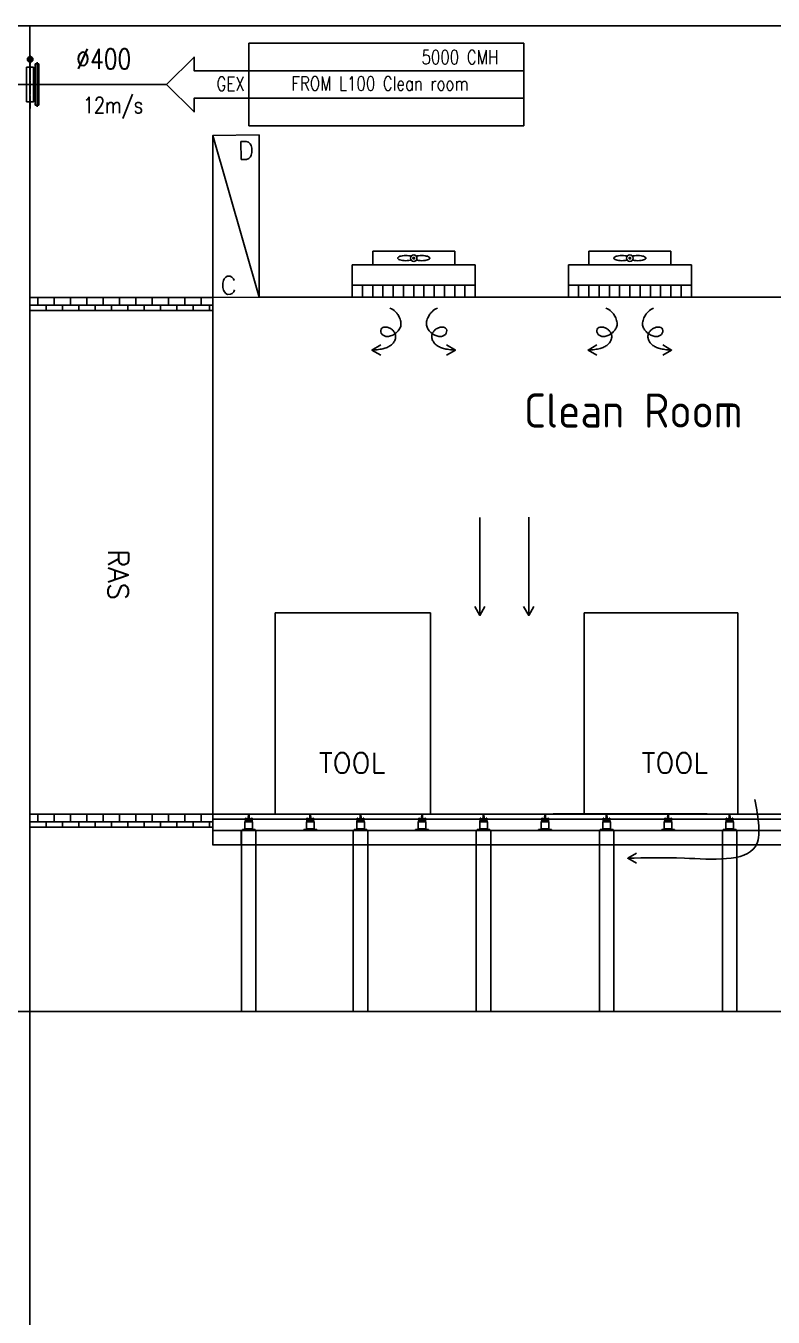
# Model space of a CAD drawing. Header units: millimetres. Extents: x 112 to 18918, y 65 to 12131.
# Drawn here: x 16040 to 17567, y 6738 to 9377 of the extents above; entities that cross this region are included whole.
import ezdxf
from ezdxf.enums import TextEntityAlignment as Align

# ---------------------------------------------------------------- set-up
doc = ezdxf.new("R2010")
doc.units = ezdxf.units.MM
doc.linetypes.add('CENTER', pattern=[2, 1.25, -0.25, 0.25, -0.25])
for name, color, linetype in [('A-DETL-01', 1, 'Continuous'), ('M-CEQPM-MAU', 22, 'Continuous'), ('M-EQPM-TXT', 4, 'Continuous'), ('M-FM-LINE3', 3, 'Continuous'), ('M-HVAC-CMDUCT', 150, 'Continuous'), ('X-F10A-PID-F0-00-MAMEX-001$0$DRAWING CONNECTOR', 3, 'Continuous'), ('X-F10A-PID-F0-00-MAMEX-001$0$M-_DUCTAME-_E-', 40, 'Continuous'), ('X-F10A-PID-F0-00-MAMEX-001$0$X-F10X-PID-F0-00-MAMEX-001$0$M-_DUCTAME-_E-', 40, 'Continuous')]:
    doc.layers.add(name, color=color, linetype=linetype)
doc.styles.add('AA-TXT', font='isocp.shx', dxfattribs={"bigfont": 'chineset.shx'})
doc.styles.add('STDTEXT', font='simplex.shx', dxfattribs={"bigfont": 'china.shx'})
doc.styles.add('X-F10A-PID-F0-00-MAMEX-001$0$ROMANS', font='romans.shx', dxfattribs={"width": 0.8})

# ---------------------------------------------------------------- blocks, each defined once
blk = doc.blocks.new('X-F10A-PID-F0-00-MAMEX-001$0$Textblock')
for p, q in [((0, 15), (50, 15)), ((0, 15), (0, 0)), ((50, 15), (50, 0)), ((0, 10), (50, 10)), ((0, 5), (50, 5)), ((0, 0), (50, 0))]:
    blk.add_line(p, q)
at = {"style": 'X-F10A-PID-F0-00-MAMEX-001$0$ROMANS', "width": 0.8}
for tag, p in [('X', (2.29, 11.06)), ('LINE2', (2.29, 6.06)), ('LINE3', (2.29, 1.06))]:
    blk.add_attdef(tag, p, '', height=2.5, dxfattribs=at)
blk = doc.blocks.new('X-F10A-PID-F0-00-MAMEX-001$0$PFEILEIN')
at = {"flags": 128}
blk.add_lwpolyline([(15, -2.5), (25, -2.5), (25, -5), (30, 0), (25, 5), (25, 2.5), (15, 2.5)], close=True, dxfattribs=at)
at = {"style": 'X-F10A-PID-F0-00-MAMEX-001$0$ROMANS', "width": 0.8}
blk.add_attdef('MEDIUM', text='', height=2.5, dxfattribs=at).set_placement((15.5, 0), align=Align.MIDDLE_LEFT)

msp = doc.modelspace()

# ---------------------------------------------------------------- hatches: boundary and pattern name
at = {"layer": 'M-CEQPM-MAU'}
h = msp.add_hatch(dxfattribs=at)
h.set_pattern_fill('AR-B88', color=252, scale=0.164336)
h.set_pattern_definition([(360, (-655921.787, -1383853.078), (2e-14, 33.39309756), []), (90, (-655921.787, -1383853.078), (-16.69654878, 33.39309756), [33.39309756, -33.39309756])])
h.paths.add_polyline_path([(16422.1, 8821.8), (16048.2, 8821.8), (16048.2, 8795.4), (16422.1, 8795.4)])
h = msp.add_hatch(dxfattribs=at)
h.set_pattern_fill('AR-B88', color=252, scale=0.164336)
h.set_pattern_definition([(360, (-655921.79, -1384908.842), (2e-14, 33.39309756), []), (90, (-655921.789, -1384908.842), (-16.69654878, 33.39309756), [33.39309756, -33.39309756])])
h.paths.add_polyline_path([(16422.1, 7766), (16048.2, 7766), (16048.2, 7739.6), (16422.1, 7739.6)])
at = {"layer": 'M-FM-LINE3', "linetype": 'Continuous'}
h = msp.add_hatch(color=256, dxfattribs=at)
edge = h.paths.add_edge_path()
edge.add_arc((16048.5, 9308.5), 5.63, 0, 360)

# ---------------------------------------------------------------- linework, layer by layer
at = {"color": 252}
for points in [[(16048.2, 8821.8), (16422.1, 8821.8)], [(16048.2, 8795.4), (16422.1, 8795.4)], [(16048.2, 7766), (16422.1, 7766)], [(16048.2, 7739.6), (16422.1, 7739.6)]]:
    msp.add_lwpolyline(points, dxfattribs=at)
at = {"layer": 'A-DETL-01', "color": 252, "linetype": 'Continuous'}
for p, q in [((16048.2, 9377.1), (16048.2, 7362.8)), ((16048.2, 7362.8), (16048.2, 6350.4))]:
    msp.add_line(p, q, dxfattribs=at)
at = {"layer": 'M-CEQPM-MAU', "color": 252}
for p, q in [((16422.1, 9153.2), (16422.1, 8821.8)), ((16422.1, 8821.8), (16516.5, 8822.6)), ((16866.5, 8177.6), (16549.2, 8177.6)), ((16549.2, 8177.6), (16549.2, 7766.8)), ((16866.5, 7766.8), (16866.5, 8177.6)), ((17180.5, 7766.8), (17180.5, 8177.6)), ((17180.5, 8177.6), (17495, 8177.6)), ((17495, 8177.6), (17495, 7766.8)), ((17432, 7766.8), (17117.6, 7766.8))]:
    msp.add_line(p, q, dxfattribs=at)
at = {"layer": 'M-CEQPM-MAU', "color": 252, "ltscale": 0.1}
for p, q in [((16748.6, 8888.4), (16748.6, 8916.3)), ((16748.6, 8916.3), (16916.3, 8916.3)), ((16916.3, 8916.3), (16916.3, 8888.4)), ((17190.4, 8888.4), (17190.4, 8916.3)), ((17190.4, 8916.3), (17358, 8916.3)), ((17358, 8916.3), (17358, 8888.4)), ((16706.7, 8888.4), (16748.6, 8888.4)), ((16706.7, 8888.4), (16706.7, 8822.6)), ((16916.3, 8888.4), (16748.6, 8888.4)), ((16958.2, 8888.4), (16916.3, 8888.4)), ((16958.2, 8822.6), (16958.2, 8888.4)), ((17148.5, 8888.4), (17190.4, 8888.4)), ((17148.5, 8888.4), (17148.5, 8822.6)), ((17358, 8888.4), (17190.4, 8888.4)), ((17399.9, 8888.4), (17358, 8888.4)), ((17399.9, 8822.6), (17399.9, 8888.4)), ((16706.7, 8847.3), (16958.2, 8847.3)), ((16727.7, 8822.6), (16727.7, 8847.3)), ((16748.6, 8822.6), (16748.6, 8847.3)), ((16769.6, 8822.6), (16769.6, 8847.3)), ((16790.6, 8822.6), (16790.6, 8847.3)), ((16811.5, 8822.6), (16811.5, 8847.3)), ((16832.5, 8822.6), (16832.5, 8847.3)), ((16853.4, 8822.6), (16853.4, 8847.3)), ((16874.4, 8822.6), (16874.4, 8847.3)), ((16895.3, 8822.6), (16895.3, 8847.3)), ((16916.3, 8822.6), (16916.3, 8847.3)), ((16937.2, 8822.6), (16937.2, 8847.3)), ((17148.5, 8847.3), (17399.9, 8847.3)), ((17169.4, 8822.6), (17169.4, 8847.3)), ((17190.4, 8822.6), (17190.4, 8847.3)), ((17211.3, 8822.6), (17211.3, 8847.3)), ((17232.3, 8822.6), (17232.3, 8847.3)), ((17253.2, 8822.6), (17253.2, 8847.3)), ((17274.2, 8822.6), (17274.2, 8847.3)), ((17295.1, 8822.6), (17295.1, 8847.3)), ((17316.1, 8822.6), (17316.1, 8847.3)), ((17337, 8822.6), (17337, 8847.3)), ((17358, 8822.6), (17358, 8847.3)), ((17378.9, 8822.6), (17378.9, 8847.3)), ((16422.1, 7702.3), (16422.1, 8821.8)), ((16516.5, 8822.6), (18543.7, 8822.6)), ((16706.7, 8822.6), (16958.2, 8822.6)), ((17148.5, 8822.6), (17399.9, 8822.6)), ((16422.1, 7766.2), (16479.9, 7766.2)), ((16479.9, 7765.9), (18217, 7766.2)), ((16495.3, 7767.1), (16493.6, 7756.6)), ((16495.3, 7767.1), (16497, 7756.6)), ((16621, 7767.1), (16619.4, 7756.6)), ((16621, 7767.1), (16622.7, 7756.6)), ((16723.8, 7767.1), (16722.1, 7756.6)), ((16723.8, 7767.1), (16725.4, 7756.6)), ((16849.5, 7767.1), (16847.8, 7756.6)), ((16849.5, 7767.1), (16851.2, 7756.6)), ((16975.2, 7767.1), (16973.5, 7756.6)), ((16975.2, 7767.1), (16976.9, 7756.6)), ((17100.9, 7767.1), (17099.2, 7756.6)), ((17100.9, 7767.1), (17102.6, 7756.6)), ((17226.6, 7767.1), (17224.9, 7756.6)), ((17226.6, 7767.1), (17228.3, 7756.6)), ((17352.3, 7767.1), (17350.7, 7756.6)), ((17352.3, 7767.1), (17354, 7756.6)), ((17478.1, 7767.1), (17476.4, 7756.6)), ((17478.1, 7767.1), (17479.7, 7756.6)), ((16479.9, 7755.8), (16422.1, 7755.8)), ((18217, 7755.8), (16479.9, 7755.5)), ((16508.5, 7734.9), (16482.2, 7734.9)), ((16482.2, 7734.9), (16482.2, 7732.7)), ((16508.5, 7732.7), (16482.2, 7732.7)), ((16487.4, 7750.1), (16487.4, 7736.2)), ((16503.2, 7750.1), (16487.4, 7750.1)), ((16487.4, 7736.2), (16503.2, 7736.2)), ((16502.6, 7752.3), (16488.1, 7752.3)), ((16488.1, 7750.1), (16488.1, 7752.3)), ((16488.3, 7736.2), (16488.3, 7734.9)), ((16488.5, 7757.7), (16489.8, 7757.7)), ((16488.5, 7757.7), (16488.5, 7752.3)), ((16489.8, 7757.7), (16489.8, 7756.6)), ((16494.5, 7756.6), (16489.8, 7756.6)), ((16494.5, 7757.7), (16494.3, 7752.3)), ((16496.1, 7757.7), (16494.5, 7757.7)), ((16496.1, 7757.7), (16496.4, 7752.3)), ((16500.8, 7756.6), (16496.2, 7756.6)), ((16500.8, 7757.7), (16500.8, 7756.6)), ((16502.2, 7757.7), (16500.8, 7757.7)), ((16502.2, 7757.7), (16502.2, 7752.3)), ((16502.3, 7736.2), (16502.3, 7734.9)), ((16502.6, 7750.1), (16502.6, 7752.3)), ((16503.2, 7750.1), (16503.2, 7736.2)), ((16508.5, 7734.9), (16508.5, 7732.7)), ((16634.2, 7734.9), (16607.9, 7734.9)), ((16607.9, 7734.9), (16607.9, 7732.7)), ((16634.2, 7732.7), (16607.9, 7732.7)), ((16613.1, 7750.1), (16613.1, 7736.2)), ((16628.9, 7750.1), (16613.1, 7750.1)), ((16613.1, 7736.2), (16628.9, 7736.2)), ((16628.3, 7752.3), (16613.8, 7752.3)), ((16613.8, 7750.1), (16613.8, 7752.3)), ((16614, 7736.2), (16614, 7734.9)), ((16614.2, 7757.7), (16615.5, 7757.7)), ((16614.2, 7757.7), (16614.2, 7752.3)), ((16615.5, 7757.7), (16615.5, 7756.6)), ((16620.2, 7756.6), (16615.5, 7756.6)), ((16620.2, 7757.7), (16620, 7752.3)), ((16621.8, 7757.7), (16620.2, 7757.7)), ((16621.8, 7757.7), (16622.1, 7752.3)), ((16626.5, 7756.6), (16621.9, 7756.6)), ((16626.5, 7757.7), (16626.5, 7756.6)), ((16627.9, 7757.7), (16626.5, 7757.7)), ((16627.9, 7757.7), (16627.9, 7752.3)), ((16628.1, 7736.2), (16628.1, 7734.9)), ((16628.3, 7750.1), (16628.3, 7752.3)), ((16628.9, 7750.1), (16628.9, 7736.2)), ((16634.2, 7734.9), (16634.2, 7732.7)), ((16736.9, 7734.9), (16710.6, 7734.9)), ((16710.6, 7734.9), (16710.6, 7732.7)), ((16736.9, 7732.7), (16710.6, 7732.7)), ((16715.9, 7750.1), (16715.9, 7736.2)), ((16731.6, 7750.1), (16715.9, 7750.1)), ((16715.9, 7736.2), (16731.6, 7736.2)), ((16731, 7752.3), (16716.5, 7752.3)), ((16716.5, 7750.1), (16716.5, 7752.3)), ((16716.7, 7736.2), (16716.7, 7734.9)), ((16716.9, 7757.7), (16718.3, 7757.7)), ((16716.9, 7757.7), (16716.9, 7752.3)), ((16718.3, 7757.7), (16718.3, 7756.6)), ((16722.9, 7756.6), (16718.3, 7756.6)), ((16723, 7757.7), (16722.7, 7752.3)), ((16724.5, 7757.7), (16723, 7757.7)), ((16724.5, 7757.7), (16724.8, 7752.3)), ((16729.2, 7756.6), (16724.6, 7756.6)), ((16729.2, 7757.7), (16729.2, 7756.6)), ((16730.6, 7757.7), (16729.2, 7757.7)), ((16730.6, 7757.7), (16730.6, 7752.3)), ((16730.8, 7736.2), (16730.8, 7734.9)), ((16731, 7750.1), (16731, 7752.3)), ((16731.6, 7750.1), (16731.6, 7736.2)), ((16736.9, 7734.9), (16736.9, 7732.7)), ((16862.6, 7734.9), (16836.3, 7734.9)), ((16836.3, 7734.9), (16836.3, 7732.7)), ((16862.6, 7732.7), (16836.3, 7732.7)), ((16841.6, 7750.1), (16841.6, 7736.2)), ((16857.4, 7750.1), (16841.6, 7750.1)), ((16841.6, 7736.2), (16857.4, 7736.2)), ((16856.7, 7752.3), (16842.2, 7752.3)), ((16842.2, 7750.1), (16842.2, 7752.3)), ((16842.4, 7736.2), (16842.4, 7734.9)), ((16842.6, 7757.7), (16844, 7757.7)), ((16842.6, 7757.7), (16842.6, 7752.3)), ((16844, 7757.7), (16844, 7756.6)), ((16848.6, 7756.6), (16844, 7756.6)), ((16848.7, 7757.7), (16848.4, 7752.3)), ((16850.3, 7757.7), (16848.7, 7757.7)), ((16850.3, 7757.7), (16850.5, 7752.3)), ((16855, 7756.6), (16850.3, 7756.6)), ((16855, 7757.7), (16855, 7756.6)), ((16856.3, 7757.7), (16855, 7757.7)), ((16856.3, 7757.7), (16856.3, 7752.3)), ((16856.5, 7736.2), (16856.5, 7734.9)), ((16856.7, 7750.1), (16856.7, 7752.3)), ((16857.4, 7750.1), (16857.4, 7736.2)), ((16862.6, 7734.9), (16862.6, 7732.7)), ((16988.3, 7734.9), (16962, 7734.9)), ((16962, 7734.9), (16962, 7732.7)), ((16988.3, 7732.7), (16962, 7732.7)), ((16967.3, 7750.1), (16967.3, 7736.2)), ((16983.1, 7750.1), (16967.3, 7750.1)), ((16967.3, 7736.2), (16983.1, 7736.2)), ((16982.4, 7752.3), (16967.9, 7752.3)), ((16967.9, 7750.1), (16967.9, 7752.3)), ((16968.2, 7736.2), (16968.2, 7734.9)), ((16968.4, 7757.7), (16969.7, 7757.7)), ((16968.4, 7757.7), (16968.4, 7752.3)), ((16969.7, 7757.7), (16969.7, 7756.6)), ((16974.3, 7756.6), (16969.7, 7756.6)), ((16974.4, 7757.7), (16974.1, 7752.3)), ((16976, 7757.7), (16974.4, 7757.7)), ((16976, 7757.7), (16976.3, 7752.3)), ((16980.7, 7756.6), (16976, 7756.6)), ((16980.7, 7757.7), (16980.7, 7756.6)), ((16982, 7757.7), (16980.7, 7757.7)), ((16982, 7757.7), (16982, 7752.3)), ((16982.2, 7736.2), (16982.2, 7734.9)), ((16982.4, 7750.1), (16982.4, 7752.3)), ((16983.1, 7750.1), (16983.1, 7736.2)), ((16988.3, 7734.9), (16988.3, 7732.7)), ((17114.1, 7734.9), (17087.8, 7734.9)), ((17087.8, 7734.9), (17087.8, 7732.7)), ((17114.1, 7732.7), (17087.8, 7732.7)), ((17093, 7750.1), (17093, 7736.2)), ((17108.8, 7750.1), (17093, 7750.1)), ((17093, 7736.2), (17108.8, 7736.2)), ((17108.1, 7752.3), (17093.7, 7752.3)), ((17093.7, 7750.1), (17093.7, 7752.3)), ((17093.9, 7736.2), (17093.9, 7734.9)), ((17094.1, 7757.7), (17095.4, 7757.7)), ((17094.1, 7757.7), (17094.1, 7752.3)), ((17095.4, 7757.7), (17095.4, 7756.6)), ((17100.1, 7756.6), (17095.4, 7756.6)), ((17100.1, 7757.7), (17099.8, 7752.3)), ((17101.7, 7757.7), (17100.1, 7757.7)), ((17101.7, 7757.7), (17102, 7752.3)), ((17106.4, 7756.6), (17101.8, 7756.6)), ((17106.4, 7757.7), (17106.4, 7756.6)), ((17107.7, 7757.7), (17106.4, 7757.7)), ((17107.7, 7757.7), (17107.7, 7752.3)), ((17107.9, 7736.2), (17107.9, 7734.9)), ((17108.1, 7750.1), (17108.1, 7752.3)), ((17108.8, 7750.1), (17108.8, 7736.2)), ((17114.1, 7734.9), (17114.1, 7732.7)), ((17239.8, 7734.9), (17213.5, 7734.9)), ((17213.5, 7734.9), (17213.5, 7732.7)), ((17239.8, 7732.7), (17213.5, 7732.7)), ((17218.7, 7750.1), (17218.7, 7736.2)), ((17234.5, 7750.1), (17218.7, 7750.1)), ((17218.7, 7736.2), (17234.5, 7736.2)), ((17233.9, 7752.3), (17219.4, 7752.3)), ((17219.4, 7750.1), (17219.4, 7752.3)), ((17219.6, 7736.2), (17219.6, 7734.9)), ((17219.8, 7757.7), (17221.1, 7757.7)), ((17219.8, 7757.7), (17219.8, 7752.3)), ((17221.1, 7757.7), (17221.1, 7756.6)), ((17225.8, 7756.6), (17221.1, 7756.6)), ((17225.8, 7757.7), (17225.6, 7752.3)), ((17227.4, 7757.7), (17225.8, 7757.7)), ((17227.4, 7757.7), (17227.7, 7752.3)), ((17232.1, 7756.6), (17227.5, 7756.6)), ((17232.1, 7757.7), (17232.1, 7756.6)), ((17233.5, 7757.7), (17232.1, 7757.7)), ((17233.5, 7757.7), (17233.5, 7752.3)), ((17233.7, 7736.2), (17233.7, 7734.9)), ((17233.9, 7750.1), (17233.9, 7752.3)), ((17234.5, 7750.1), (17234.5, 7736.2)), ((17239.8, 7734.9), (17239.8, 7732.7)), ((17365.5, 7734.9), (17339.2, 7734.9)), ((17339.2, 7734.9), (17339.2, 7732.7)), ((17365.5, 7732.7), (17339.2, 7732.7)), ((17344.5, 7750.1), (17344.5, 7736.2)), ((17360.2, 7750.1), (17344.5, 7750.1)), ((17344.5, 7736.2), (17360.2, 7736.2)), ((17359.6, 7752.3), (17345.1, 7752.3)), ((17345.1, 7750.1), (17345.1, 7752.3)), ((17345.3, 7736.2), (17345.3, 7734.9)), ((17345.5, 7757.7), (17346.8, 7757.7)), ((17345.5, 7757.7), (17345.5, 7752.3)), ((17346.8, 7757.7), (17346.8, 7756.6)), ((17351.5, 7756.6), (17346.8, 7756.6)), ((17351.5, 7757.7), (17351.3, 7752.3)), ((17353.1, 7757.7), (17351.5, 7757.7)), ((17353.1, 7757.7), (17353.4, 7752.3)), ((17357.8, 7756.6), (17353.2, 7756.6)), ((17357.8, 7757.7), (17357.8, 7756.6)), ((17359.2, 7757.7), (17357.8, 7757.7)), ((17359.2, 7757.7), (17359.2, 7752.3)), ((17359.4, 7736.2), (17359.4, 7734.9)), ((17359.6, 7750.1), (17359.6, 7752.3)), ((17360.2, 7750.1), (17360.2, 7736.2)), ((17365.5, 7734.9), (17365.5, 7732.7)), ((17491.2, 7734.9), (17464.9, 7734.9)), ((17464.9, 7734.9), (17464.9, 7732.7)), ((17491.2, 7732.7), (17464.9, 7732.7)), ((17470.2, 7750.1), (17470.2, 7736.2)), ((17485.9, 7750.1), (17470.2, 7750.1)), ((17470.2, 7736.2), (17485.9, 7736.2)), ((17485.3, 7752.3), (17470.8, 7752.3)), ((17470.8, 7750.1), (17470.8, 7752.3)), ((17471, 7736.2), (17471, 7734.9)), ((17471.2, 7757.7), (17472.6, 7757.7)), ((17471.2, 7757.7), (17471.2, 7752.3)), ((17472.6, 7757.7), (17472.6, 7756.6)), ((17477.2, 7756.6), (17472.6, 7756.6)), ((17477.3, 7757.7), (17477, 7752.3)), ((17478.9, 7757.7), (17477.3, 7757.7)), ((17478.9, 7757.7), (17479.1, 7752.3)), ((17483.6, 7756.6), (17478.9, 7756.6)), ((17483.6, 7757.7), (17483.6, 7756.6)), ((17484.9, 7757.7), (17483.6, 7757.7)), ((17484.9, 7757.7), (17484.9, 7752.3)), ((17485.1, 7736.2), (17485.1, 7734.9)), ((17485.3, 7750.1), (17485.3, 7752.3)), ((17485.9, 7750.1), (17485.9, 7736.2)), ((17491.2, 7734.9), (17491.2, 7732.7))]:
    msp.add_line(p, q, dxfattribs=at)
at = {"layer": 'M-CEQPM-MAU', "color": 252}
for points in [[(18917.6, 9377.1), (14882.4, 9377.1)], [(18917.6, 7362.8), (14882.4, 7362.8)]]:
    msp.add_lwpolyline(points, dxfattribs=at)
msp.add_lwpolyline([(16516.5, 9154.1), (16516.5, 8822.6), (16422.1, 9153.2)], close=True, dxfattribs=at)
at = {"layer": 'M-CEQPM-MAU', "color": 252, "ltscale": 0.1}
for points in [[(16827.1, 8906.1, 0.03966), (16822.7, 8907.1, 0.032614), (16816, 8907.5, 0.032614), (16809.3, 8907.1, 0.044087), (16804.4, 8906, 0.086721), (16800.4, 8903.9, 0.233651), (16799.6, 8902.3, 0.233651), (16800.4, 8900.7, 0.086721), (16804.4, 8898.7, 0.044087), (16809.3, 8897.6, 0.032614), (16816, 8897.1, 0.032614), (16822.7, 8897.6, 0.03966), (16827.1, 8898.5)], [(16837.8, 8906.1, -0.03966), (16842.2, 8907.1, -0.032614), (16848.9, 8907.5, -0.032614), (16855.7, 8907.1, -0.044087), (16860.5, 8906, -0.086721), (16864.5, 8903.9, -0.233651), (16865.3, 8902.3, -0.233651), (16864.5, 8900.7, -0.086721), (16860.5, 8898.7, -0.044087), (16855.7, 8897.6, -0.032614), (16848.9, 8897.1, -0.032614), (16842.2, 8897.6, -0.03966), (16837.8, 8898.5)], [(17268.8, 8906.1, 0.03966), (17264.4, 8907.1, 0.032614), (17257.7, 8907.5, 0.032614), (17251, 8907.1, 0.044087), (17246.1, 8906, 0.086721), (17242.1, 8903.9, 0.233651), (17241.3, 8902.3, 0.233651), (17242.1, 8900.7, 0.086721), (17246.1, 8898.7, 0.044087), (17251, 8897.6, 0.032614), (17257.7, 8897.1, 0.032614), (17264.4, 8897.6, 0.03966), (17268.8, 8898.5)], [(17279.5, 8906.1, -0.03966), (17283.9, 8907.1, -0.032614), (17290.6, 8907.5, -0.032614), (17297.4, 8907.1, -0.044087), (17302.2, 8906, -0.086721), (17306.3, 8903.9, -0.233651), (17307, 8902.3, -0.233651), (17306.3, 8900.7, -0.086721), (17302.2, 8898.7, -0.044087), (17297.4, 8897.6, -0.032614), (17290.6, 8897.1, -0.032614), (17283.9, 8897.6, -0.03966), (17279.5, 8898.5)]]:
    msp.add_lwpolyline(points, format="xyb", dxfattribs=at)
at = {"layer": 'M-CEQPM-MAU', "color": 252, "ltscale": 0.1, "const_width": 3.29}
for points in [[(16834.1, 8902.3, -1), (16830.8, 8902.3, -1)], [(17275.8, 8902.3, -1), (17272.5, 8902.3, -1)]]:
    msp.add_lwpolyline(points, format="xyb", close=True, dxfattribs=at)
at = {"layer": 'M-CEQPM-MAU', "color": 252, "ltscale": 0.1}
for points in [[(16422.1, 7732.7), (16479.9, 7732.7)], [(18217, 7703.1), (16479.9, 7703.1), (16479.9, 7732.7), (18217, 7732.7)], [(16479.9, 7703.1), (16422.1, 7703.1)]]:
    msp.add_lwpolyline(points, dxfattribs=at)
for points in [[(16480.5, 7362.8), (16480.5, 7732.7), (16510.1, 7732.7), (16510.1, 7362.8)], [(16709, 7362.8), (16709, 7732.7), (16738.5, 7732.7), (16738.5, 7362.8)], [(16960.4, 7362.8), (16960.4, 7732.7), (16990, 7732.7), (16990, 7362.8)], [(17211.8, 7362.8), (17211.8, 7732.7), (17241.4, 7732.7), (17241.4, 7362.8)], [(17463.3, 7362.8), (17463.3, 7732.7), (17492.8, 7732.7), (17492.8, 7362.8)]]:
    msp.add_lwpolyline(points, close=True, dxfattribs=at)
for centre in [(16832.5, 8902.3), (17274.2, 8902.3)]:
    msp.add_circle(centre, 6.57, dxfattribs=at)
at = {"layer": 'M-FM-LINE3', "linetype": 'CENTER'}
msp.add_line((16048.5, 9208.4), (16048.5, 9316.3), dxfattribs=at)
at = {"layer": 'M-FM-LINE3'}
msp.add_line((16062.6, 9302.9), (16062.6, 9211.5), dxfattribs=at)
for points in [[(16055.5, 9292.4), (16041.4, 9292.4), (16041.4, 9222), (16055.5, 9222)], [(16066.1, 9299.4), (16059, 9299.4), (16059, 9215), (16066.1, 9215)]]:
    msp.add_lwpolyline(points, close=True, dxfattribs=at)
msp.add_circle((16048.5, 9308.5), 5.63, dxfattribs=at)
at = {"layer": 'M-HVAC-CMDUCT', "color": 252}
for p, q in [((16967.6, 8172.1), (16967.6, 8372.1)), ((17067.6, 8172.1), (17067.6, 8373.1))]:
    msp.add_line(p, q, dxfattribs=at)
at = {"layer": 'M-HVAC-CMDUCT', "color": 252, "ltscale": 0.1}
for points in [[(16783.7, 8800.1, -0.140241), (16794.9, 8792.7, -0.038232), (16798.8, 8788.4), (16799.9, 8786.8), (16801.9, 8783.5), (16803.5, 8780.5), (16804.7, 8777.7), (16805.5, 8775), (16806, 8772.5), (16806.3, 8770.1), (16806.4, 8767.8), (16806.2, 8765.6), (16805.8, 8763.5), (16805.2, 8761.5), (16804.4, 8759.5), (16803.4, 8757.6), (16802.1, 8755.7), (16800.7, 8753.9), (16799.2, 8752.1), (16797.4, 8750.4), (16795.6, 8748.8), (16793.7, 8747.4), (16791.6, 8746.1), (16789.5, 8745), (16787.4, 8744.1), (16785.3, 8743.4), (16783.2, 8742.8), (16781.1, 8742.5), (16779.1, 8742.3), (16777.2, 8742.3), (16775.5, 8742.5), (16773.9, 8742.8), (16772.4, 8743.4), (16771.2, 8744), (16770, 8744.7, -0.282011), (16765.1, 8754.3, -0.222152), (16767.3, 8759.5, -0.123311), (16771.6, 8761.3), (16773.2, 8761.5), (16774.9, 8761.5), (16776.6, 8761.4), (16778.3, 8761.1), (16780, 8760.7), (16781.7, 8760.1), (16783.3, 8759.4), (16784.8, 8758.6), (16786.2, 8757.6), (16787.6, 8756.6), (16788.9, 8755.5), (16790.1, 8754.4), (16791.1, 8753.2), (16792.1, 8752), (16793, 8750.7), (16793.7, 8749.4), (16794.3, 8748), (16794.8, 8746.6), (16795.1, 8745.2), (16795.4, 8743.7), (16795.5, 8742.1), (16795.4, 8740.6), (16795.2, 8739), (16794.9, 8737.3), (16794.4, 8735.7), (16793.8, 8734.1), (16793, 8732.5), (16792, 8731), (16791, 8729.5), (16789.7, 8728.1), (16788.4, 8726.7), (16786.9, 8725.4), (16785.3, 8724.1), (16783.6, 8722.9), (16781.8, 8721.8), (16779.9, 8720.8), (16777.9, 8719.9), (16775.9, 8719.1), (16773.7, 8718.3), (16771.5, 8717.6), (16769, 8717), (16766.4, 8716.5), (16763.6, 8716), (16760.6, 8715.6), (16757.4, 8715.2), (16754, 8715), (16750.5, 8714.7), (16747, 8714.5)], [(16881.1, 8800.1, 0.140241), (16869.9, 8792.7, 0.038232), (16866, 8788.4), (16864.9, 8786.8), (16863, 8783.5), (16861.3, 8780.5), (16860.2, 8777.7), (16859.4, 8775), (16858.8, 8772.5), (16858.5, 8770.1), (16858.5, 8767.8), (16858.6, 8765.6), (16859, 8763.5), (16859.6, 8761.5), (16860.4, 8759.5), (16861.5, 8757.6), (16862.7, 8755.7), (16864.1, 8753.9), (16865.7, 8752.1), (16867.4, 8750.4), (16869.2, 8748.8), (16871.2, 8747.4), (16873.2, 8746.1), (16875.3, 8745), (16877.4, 8744.1), (16879.5, 8743.4), (16881.6, 8742.8), (16883.7, 8742.5), (16885.7, 8742.3), (16887.6, 8742.3), (16889.4, 8742.5), (16891, 8742.8), (16892.4, 8743.4), (16893.7, 8744), (16894.9, 8744.7, 0.282011), (16899.8, 8754.3, 0.222152), (16897.6, 8759.5, 0.123311), (16893.3, 8761.3), (16891.7, 8761.5), (16890, 8761.5), (16888.2, 8761.4), (16886.5, 8761.1), (16884.8, 8760.7), (16883.2, 8760.1), (16881.6, 8759.4), (16880.1, 8758.6), (16878.6, 8757.6), (16877.2, 8756.6), (16875.9, 8755.5), (16874.8, 8754.4), (16873.7, 8753.2), (16872.7, 8752), (16871.9, 8750.7), (16871.1, 8749.4), (16870.5, 8748), (16870, 8746.6), (16869.7, 8745.2), (16869.5, 8743.7), (16869.4, 8742.1), (16869.4, 8740.6), (16869.6, 8739), (16870, 8737.3), (16870.4, 8735.7), (16871.1, 8734.1), (16871.9, 8732.5), (16872.8, 8731), (16873.9, 8729.5), (16875.1, 8728.1), (16876.5, 8726.7), (16878, 8725.4), (16879.6, 8724.1), (16881.3, 8722.9), (16883.1, 8721.8), (16885, 8720.8), (16886.9, 8719.9), (16888.9, 8719.1), (16891.1, 8718.3), (16893.4, 8717.6), (16895.8, 8717), (16898.4, 8716.5), (16901.2, 8716), (16904.2, 8715.6), (16907.5, 8715.2), (16910.9, 8715), (16914.3, 8714.7), (16917.8, 8714.5)], [(17225.4, 8800.1, -0.140241), (17236.6, 8792.7, -0.038232), (17240.5, 8788.4), (17241.6, 8786.8), (17243.6, 8783.5), (17245.2, 8780.5), (17246.4, 8777.7), (17247.2, 8775), (17247.7, 8772.5), (17248, 8770.1), (17248.1, 8767.8), (17247.9, 8765.6), (17247.5, 8763.5), (17246.9, 8761.5), (17246.1, 8759.5), (17245.1, 8757.6), (17243.9, 8755.7), (17242.4, 8753.9), (17240.9, 8752.1), (17239.1, 8750.4), (17237.3, 8748.8), (17235.4, 8747.4), (17233.3, 8746.1), (17231.3, 8745), (17229.1, 8744.1), (17227, 8743.4), (17224.9, 8742.8), (17222.8, 8742.5), (17220.8, 8742.3), (17218.9, 8742.3), (17217.2, 8742.5), (17215.6, 8742.8), (17214.1, 8743.4), (17212.9, 8744), (17211.7, 8744.7, -0.282011), (17206.8, 8754.3, -0.222152), (17209, 8759.5, -0.123311), (17213.3, 8761.3), (17214.9, 8761.5), (17216.6, 8761.5), (17218.3, 8761.4), (17220, 8761.1), (17221.7, 8760.7), (17223.4, 8760.1), (17225, 8759.4), (17226.5, 8758.6), (17227.9, 8757.6), (17229.3, 8756.6), (17230.6, 8755.5), (17231.8, 8754.4), (17232.9, 8753.2), (17233.8, 8752), (17234.7, 8750.7), (17235.4, 8749.4), (17236, 8748), (17236.5, 8746.6), (17236.9, 8745.2), (17237.1, 8743.7), (17237.2, 8742.1), (17237.1, 8740.6), (17236.9, 8739), (17236.6, 8737.3), (17236.1, 8735.7), (17235.5, 8734.1), (17234.7, 8732.5), (17233.8, 8731), (17232.7, 8729.5), (17231.4, 8728.1), (17230.1, 8726.7), (17228.6, 8725.4), (17227, 8724.1), (17225.3, 8722.9), (17223.5, 8721.8), (17221.6, 8720.8), (17219.6, 8719.9), (17217.6, 8719.1), (17215.5, 8718.3), (17213.2, 8717.6), (17210.7, 8717), (17208.1, 8716.5), (17205.3, 8716), (17202.3, 8715.6), (17199.1, 8715.2), (17195.7, 8715), (17192.2, 8714.7), (17188.8, 8714.5)], [(17322.8, 8800.1, 0.140241), (17311.7, 8792.7, 0.038232), (17307.7, 8788.4), (17306.6, 8786.8), (17304.7, 8783.5), (17303, 8780.5), (17301.9, 8777.7), (17301.1, 8775), (17300.5, 8772.5), (17300.2, 8770.1), (17300.2, 8767.8), (17300.3, 8765.6), (17300.7, 8763.5), (17301.3, 8761.5), (17302.1, 8759.5), (17303.2, 8757.6), (17304.4, 8755.7), (17305.8, 8753.9), (17307.4, 8752.1), (17309.1, 8750.4), (17310.9, 8748.8), (17312.9, 8747.4), (17314.9, 8746.1), (17317, 8745), (17319.1, 8744.1), (17321.2, 8743.4), (17323.4, 8742.8), (17325.4, 8742.5), (17327.4, 8742.3), (17329.3, 8742.3), (17331.1, 8742.5), (17332.7, 8742.8), (17334.1, 8743.4), (17335.4, 8744), (17336.6, 8744.7, 0.282011), (17341.5, 8754.3, 0.222152), (17339.3, 8759.5, 0.123311), (17335, 8761.3), (17333.4, 8761.5), (17331.7, 8761.5), (17330, 8761.4), (17328.2, 8761.1), (17326.5, 8760.7), (17324.9, 8760.1), (17323.3, 8759.4), (17321.8, 8758.6), (17320.3, 8757.6), (17318.9, 8756.6), (17317.7, 8755.5), (17316.5, 8754.4), (17315.4, 8753.2), (17314.4, 8752), (17313.6, 8750.7), (17312.9, 8749.4), (17312.2, 8748), (17311.8, 8746.6), (17311.4, 8745.2), (17311.2, 8743.7), (17311.1, 8742.1), (17311.1, 8740.6), (17311.3, 8739), (17311.7, 8737.3), (17312.2, 8735.7), (17312.8, 8734.1), (17313.6, 8732.5), (17314.5, 8731), (17315.6, 8729.5), (17316.8, 8728.1), (17318.2, 8726.7), (17319.7, 8725.4), (17321.3, 8724.1), (17323, 8722.9), (17324.8, 8721.8), (17326.7, 8720.8), (17328.6, 8719.9), (17330.6, 8719.1), (17332.8, 8718.3), (17335.1, 8717.6), (17337.5, 8717), (17340.1, 8716.5), (17342.9, 8716), (17345.9, 8715.6), (17349.2, 8715.2), (17352.6, 8715), (17356.1, 8714.7), (17359.5, 8714.5)]]:
    msp.add_lwpolyline(points, format="xyb", dxfattribs=at)
for points in [[(16765.2, 8704), (16747, 8714.5), (16765.2, 8725)], [(16899.6, 8704), (16917.8, 8714.5), (16899.6, 8725)], [(17206.9, 8704), (17188.8, 8714.5), (17206.9, 8725)], [(17341.4, 8704), (17359.5, 8714.5), (17341.4, 8725)]]:
    msp.add_lwpolyline(points, dxfattribs=at)
at = {"layer": 'M-HVAC-CMDUCT', "color": 252}
for points in [[(16048.2, 7362.8), (16048, 8540.2)], [(16957.1, 8190.2), (16967.6, 8172.1), (16978.1, 8190.2)], [(17057.1, 8190.2), (17067.6, 8172.1), (17078.1, 8190.2)], [(17287.9, 7686.4), (17269.7, 7676), (17287.9, 7665.5)]]:
    msp.add_lwpolyline(points, dxfattribs=at)
msp.add_spline([(17529.4, 7795.9), (17530.7, 7700), (17385.8, 7676), (17269.7, 7676)], degree=3, dxfattribs=at)
at = {"layer": 'X-F10A-PID-F0-00-MAMEX-001$0$M-_DUCTAME-_E-'}
msp.add_lwpolyline([(16327.2, 9257.2), (15624.7, 9257.2)], dxfattribs=at)

# ---------------------------------------------------------------- block references
at = {"layer": 'X-F10A-PID-F0-00-MAMEX-001$0$DRAWING CONNECTOR', "color": 3}
ref = msp.add_blockref('X-F10A-PID-F0-00-MAMEX-001$0$Textblock', (17057.5, 9341.5), dxfattribs=dict(at, xscale=11.23489343212888, yscale=11.23489343212888, zscale=11.23489343212888, rotation=179.9999999999999))
ref.add_attrib('LINE3', '5000 CMH', (16848.3, 9299), dxfattribs={"layer": '0', "color": 0, "height": 28.09, "style": 'X-F10A-PID-F0-00-MAMEX-001$0$ROMANS', "width": 0.8})
ref.add_attrib('LINE2', 'FROM L100 Clean room', (16582.5, 9245.2), dxfattribs={"layer": '0', "color": 0, "height": 28.087, "style": 'X-F10A-PID-F0-00-MAMEX-001$0$ROMANS', "width": 0.8})
ref = msp.add_blockref('X-F10A-PID-F0-00-MAMEX-001$0$PFEILEIN', (16664.3, 9257.2), dxfattribs=dict(at, xscale=11.23489343212888, yscale=11.23489343212888, zscale=11.23489343212888, rotation=179.9999999999999))
ref.add_attrib('MEDIUM', 'GEX', dxfattribs={"layer": '0', "color": 0, "height": 28.09, "style": 'X-F10A-PID-F0-00-MAMEX-001$0$ROMANS', "width": 0.8}).set_placement((16429.3, 9258.6), align=Align.MIDDLE_LEFT)

# ---------------------------------------------------------------- texts
at = {"layer": 'M-CEQPM-MAU', "color": 252, "style": 'STDTEXT'}
for s, p in [('D', (16489.8, 9122.4)), ('C', (16454, 8846.8))]:
    msp.add_text(s, height=37, rotation=1, dxfattribs=at).set_placement(p, align=Align.MIDDLE)
msp.add_text('RAS', height=41.08, rotation=270, dxfattribs=at).set_placement((16228.7, 8307.3), align=Align.MIDDLE_LEFT)
for p in [(16638.6, 7870.7), (17298.3, 7870.7)]:
    msp.add_text('TOOL', height=41.08, dxfattribs=at).set_placement(p, align=Align.MIDDLE_LEFT)
at = {"layer": 'M-EQPM-TXT', "color": 3, "style": 'AA-TXT'}
msp.add_text('Clean Room', height=70, dxfattribs=at).set_placement((17057.7, 8555.9))
at = {"layer": 'X-F10A-PID-F0-00-MAMEX-001$0$X-F10X-PID-F0-00-MAMEX-001$0$M-_DUCTAME-_E-', "style": 'X-F10A-PID-F0-00-MAMEX-001$0$ROMANS', "width": 0.8}
for s, height, p in [('%%C400', 41.13, (16142.5, 9288.9)), ('12m/s', 32.9, (16156.4, 9198.5))]:
    msp.add_text(s, height=height, dxfattribs=at).set_placement(p)

doc.saveas('drawing.dxf')
